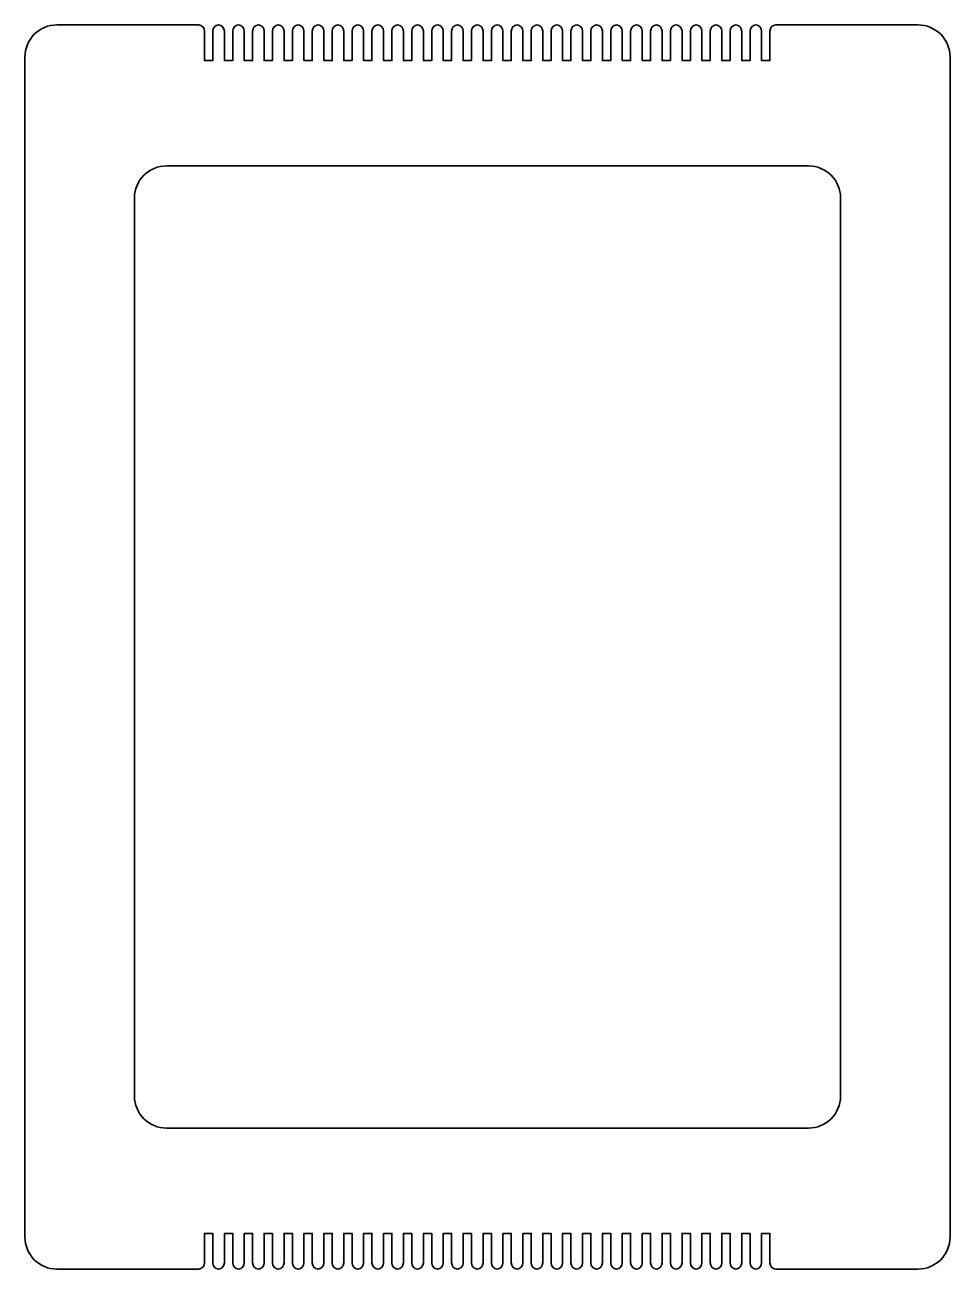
# Model space of a CAD drawing. Header units: millimetres. Extents: x 0 to 297, y 11 to 409.
import ezdxf

# ---------------------------------------------------------------- set-up
doc = ezdxf.new("R2010")
doc.units = ezdxf.units.MM
doc.header["$MEASUREMENT"] = 0
doc.layers.add('Layer_1', color=7, linetype='Continuous', lineweight=0)

msp = doc.modelspace()

# ---------------------------------------------------------------- linework, layer by layer
at = {"layer": 'Layer_1', "color": 4, "lineweight": 35, "true_color": 0x00ffff}
for points, knots in [([(286.41, 409.44), (286.41, 409.44), (241.01, 409.44), (241.01, 409.44), (241.01, 409.44), (240.84, 409.44), (240.84, 409.44), (239.81, 409.44), (238.99, 408.52), (238.99, 407.39), (238.99, 407.39), (238.99, 398), (238.99, 398), (238.99, 398), (236.32, 398), (236.32, 398), (236.32, 398), (236.32, 407.39), (236.32, 407.39), (236.32, 408.52), (235.49, 409.44), (234.46, 409.44), (233.44, 409.44), (232.61, 408.52), (232.61, 407.39), (232.61, 407.39), (232.61, 398), (232.61, 398), (232.61, 398), (229.94, 398), (229.94, 398), (229.94, 398), (229.94, 407.39), (229.94, 407.39), (229.94, 408.52), (229.12, 409.44), (228.09, 409.44), (227.07, 409.44), (226.24, 408.52), (226.24, 407.39), (226.24, 407.39), (226.24, 398), (226.24, 398), (226.24, 398), (223.57, 398), (223.57, 398), (223.57, 398), (223.57, 407.39), (223.57, 407.39), (223.57, 408.52), (222.74, 409.44), (221.72, 409.44), (220.69, 409.44), (219.87, 408.52), (219.87, 407.39), (219.87, 407.39), (219.87, 398), (219.87, 398), (219.87, 398), (217.19, 398), (217.19, 398), (217.19, 398), (217.19, 407.39), (217.19, 407.39), (217.19, 408.52), (216.37, 409.44), (215.34, 409.44), (214.32, 409.44), (213.49, 408.52), (213.49, 407.39), (213.49, 407.39), (213.49, 398), (213.49, 398), (213.49, 398), (210.82, 398), (210.82, 398), (210.82, 398), (210.82, 407.39), (210.82, 407.39), (210.82, 408.52), (210, 409.44), (208.97, 409.44), (207.95, 409.44), (207.12, 408.52), (207.12, 407.39), (207.12, 407.39), (207.12, 398), (207.12, 398), (207.12, 398), (204.45, 398), (204.45, 398), (204.45, 398), (204.45, 407.39), (204.45, 407.39), (204.45, 408.52), (203.62, 409.44), (202.6, 409.44), (201.57, 409.44), (200.75, 408.52), (200.75, 407.39), (200.75, 407.39), (200.75, 398), (200.75, 398), (200.75, 398), (198.07, 398), (198.07, 398), (198.07, 398), (198.07, 407.39), (198.07, 407.39), (198.07, 408.52), (197.25, 409.44), (196.22, 409.44), (195.2, 409.44), (194.37, 408.52), (194.37, 407.39), (194.37, 407.39), (194.37, 398), (194.37, 398), (194.37, 398), (191.7, 398), (191.7, 398), (191.7, 398), (191.7, 407.39), (191.7, 407.39), (191.7, 408.52), (190.88, 409.44), (189.85, 409.44), (188.83, 409.44), (188, 408.52), (188, 407.39), (188, 407.39), (188, 398), (188, 398), (188, 398), (185.33, 398), (185.33, 398), (185.33, 398), (185.33, 407.39), (185.33, 407.39), (185.33, 408.52), (184.5, 409.44), (183.48, 409.44), (182.45, 409.44), (181.63, 408.52), (181.63, 407.39), (181.63, 407.39), (181.63, 398), (181.63, 398), (181.63, 398), (178.96, 398), (178.96, 398), (178.96, 398), (178.96, 407.39), (178.96, 407.39), (178.96, 408.52), (178.13, 409.44), (177.1, 409.44), (176.08, 409.44), (175.25, 408.52), (175.25, 407.39), (175.25, 407.39), (175.25, 398), (175.25, 398), (175.25, 398), (172.58, 398), (172.58, 398), (172.58, 398), (172.58, 407.39), (172.58, 407.39), (172.58, 408.52), (171.76, 409.44), (170.73, 409.44), (169.71, 409.44), (168.88, 408.52), (168.88, 407.39), (168.88, 407.39), (168.88, 398), (168.88, 398), (168.88, 398), (166.21, 398), (166.21, 398), (166.21, 398), (166.21, 407.39), (166.21, 407.39), (166.21, 408.52), (165.38, 409.44), (164.36, 409.44), (163.33, 409.44), (162.51, 408.52), (162.51, 407.39), (162.51, 407.39), (162.51, 398), (162.51, 398), (162.51, 398), (159.84, 398), (159.84, 398), (159.84, 398), (159.84, 407.39), (159.84, 407.39), (159.84, 408.52), (159.01, 409.44), (157.98, 409.44), (156.96, 409.44), (156.13, 408.52), (156.13, 407.39), (156.13, 407.39), (156.13, 398), (156.13, 398), (156.13, 398), (153.46, 398), (153.46, 398), (153.46, 398), (153.46, 407.39), (153.46, 407.39), (153.46, 408.52), (152.64, 409.44), (151.61, 409.44), (150.59, 409.44), (149.76, 408.52), (149.76, 407.39), (149.76, 407.39), (149.76, 398), (149.76, 398), (149.76, 398), (147.09, 398), (147.09, 398), (147.09, 398), (147.09, 407.39), (147.09, 407.39), (147.09, 408.52), (146.26, 409.44), (145.24, 409.44), (144.21, 409.44), (143.39, 408.52), (143.39, 407.39), (143.39, 407.39), (143.39, 398), (143.39, 398), (143.39, 398), (140.71, 398), (140.71, 398), (140.71, 398), (140.71, 407.39), (140.71, 407.39), (140.71, 408.52), (139.89, 409.44), (138.86, 409.44), (137.84, 409.44), (137.01, 408.52), (137.01, 407.39), (137.01, 407.39), (137.01, 398), (137.01, 398), (137.01, 398), (134.34, 398), (134.34, 398), (134.34, 398), (134.34, 407.39), (134.34, 407.39), (134.34, 408.52), (133.52, 409.44), (132.49, 409.44), (131.47, 409.44), (130.64, 408.52), (130.64, 407.39), (130.64, 407.39), (130.64, 398), (130.64, 398), (130.64, 398), (127.97, 398), (127.97, 398), (127.97, 398), (127.97, 407.39), (127.97, 407.39), (127.97, 408.52), (127.14, 409.44), (126.12, 409.44), (125.09, 409.44), (124.27, 408.52), (124.27, 407.39), (124.27, 407.39), (124.27, 398), (124.27, 398), (124.27, 398), (121.59, 398), (121.59, 398), (121.59, 398), (121.59, 407.39), (121.59, 407.39), (121.59, 408.52), (120.77, 409.44), (119.74, 409.44), (118.72, 409.44), (117.89, 408.52), (117.89, 407.39), (117.89, 407.39), (117.89, 398), (117.89, 398), (117.89, 398), (115.22, 398), (115.22, 398), (115.22, 398), (115.22, 407.39), (115.22, 407.39), (115.22, 408.52), (114.4, 409.44), (113.37, 409.44), (112.35, 409.44), (111.52, 408.52), (111.52, 407.39), (111.52, 407.39), (111.52, 398), (111.52, 398), (111.52, 398), (108.85, 398), (108.85, 398), (108.85, 398), (108.85, 407.39), (108.85, 407.39), (108.85, 408.52), (108.02, 409.44), (107, 409.44), (105.97, 409.44), (105.15, 408.52), (105.15, 407.39), (105.15, 407.39), (105.15, 398), (105.15, 398), (105.15, 398), (102.47, 398), (102.47, 398), (102.47, 398), (102.47, 407.39), (102.47, 407.39), (102.47, 408.52), (101.65, 409.44), (100.62, 409.44), (99.6, 409.44), (98.77, 408.52), (98.77, 407.39), (98.77, 407.39), (98.77, 398), (98.77, 398), (98.77, 398), (96.1, 398), (96.1, 398), (96.1, 398), (96.1, 407.39), (96.1, 407.39), (96.1, 408.52), (95.28, 409.44), (94.25, 409.44), (93.23, 409.44), (92.4, 408.52), (92.4, 407.39), (92.4, 407.39), (92.4, 398), (92.4, 398), (92.4, 398), (89.73, 398), (89.73, 398), (89.73, 398), (89.73, 407.39), (89.73, 407.39), (89.73, 408.52), (88.9, 409.44), (87.88, 409.44), (86.85, 409.44), (86.03, 408.52), (86.03, 407.39), (86.03, 407.39), (86.03, 398), (86.03, 398), (86.03, 398), (83.35, 398), (83.35, 398), (83.35, 398), (83.35, 407.39), (83.35, 407.39), (83.35, 408.52), (82.53, 409.44), (81.5, 409.44), (80.48, 409.44), (79.65, 408.52), (79.65, 407.39), (79.65, 407.39), (79.65, 398), (79.65, 398), (79.65, 398), (76.98, 398), (76.98, 398), (76.98, 398), (76.98, 407.39), (76.98, 407.39), (76.98, 408.52), (76.16, 409.44), (75.13, 409.44), (74.11, 409.44), (73.28, 408.52), (73.28, 407.39), (73.28, 407.39), (73.28, 398), (73.28, 398), (73.28, 398), (70.61, 398), (70.61, 398), (70.61, 398), (70.61, 407.39), (70.61, 407.39), (70.61, 408.52), (69.78, 409.44), (68.76, 409.44), (67.73, 409.44), (66.91, 408.52), (66.91, 407.39), (66.91, 407.39), (66.91, 398), (66.91, 398), (66.91, 398), (64.23, 398), (64.23, 398), (64.23, 398), (64.23, 407.39), (64.23, 407.39), (64.23, 408.52), (63.41, 409.44), (62.38, 409.44), (61.36, 409.44), (60.53, 408.52), (60.53, 407.39), (60.53, 407.39), (60.53, 398), (60.53, 398), (60.53, 398), (57.86, 398), (57.86, 398), (57.86, 398), (57.86, 407.39), (57.86, 407.39), (57.86, 408.52), (57.04, 409.44), (56.01, 409.44), (56.01, 409.44), (10.62, 409.44), (10.62, 409.44), (4.93, 409.44), (0.35, 404.86), (0.35, 399.16), (0.35, 399.16), (0.35, 21), (0.35, 21), (0.35, 15.3), (4.93, 10.72), (10.62, 10.72), (10.62, 10.72), (56.01, 10.72), (56.01, 10.72), (57.04, 10.72), (57.86, 11.63), (57.86, 12.77), (57.86, 12.77), (57.86, 22.16), (57.86, 22.16), (57.86, 22.16), (60.53, 22.16), (60.53, 22.16), (60.53, 22.16), (60.53, 12.77), (60.53, 12.77), (60.53, 11.63), (61.36, 10.72), (62.38, 10.72), (63.41, 10.72), (64.23, 11.63), (64.23, 12.77), (64.23, 12.77), (64.23, 22.16), (64.23, 22.16), (64.23, 22.16), (66.91, 22.16), (66.91, 22.16), (66.91, 22.16), (66.91, 12.77), (66.91, 12.77), (66.91, 11.63), (67.73, 10.72), (68.76, 10.72), (69.78, 10.72), (70.61, 11.63), (70.61, 12.77), (70.61, 12.77), (70.61, 22.16), (70.61, 22.16), (70.61, 22.16), (73.28, 22.16), (73.28, 22.16), (73.28, 22.16), (73.28, 12.77), (73.28, 12.77), (73.28, 11.63), (74.11, 10.72), (75.13, 10.72), (76.16, 10.72), (76.98, 11.63), (76.98, 12.77), (76.98, 12.77), (76.98, 22.16), (76.98, 22.16), (76.98, 22.16), (79.65, 22.16), (79.65, 22.16), (79.65, 22.16), (79.65, 12.77), (79.65, 12.77), (79.65, 11.63), (80.48, 10.72), (81.5, 10.72), (82.53, 10.72), (83.35, 11.63), (83.35, 12.77), (83.35, 12.77), (83.35, 22.16), (83.35, 22.16), (83.35, 22.16), (86.03, 22.16), (86.03, 22.16), (86.03, 22.16), (86.03, 12.77), (86.03, 12.77), (86.03, 11.63), (86.85, 10.72), (87.88, 10.72), (88.9, 10.72), (89.73, 11.63), (89.73, 12.77), (89.73, 12.77), (89.73, 22.16), (89.73, 22.16), (89.73, 22.16), (92.4, 22.16), (92.4, 22.16), (92.4, 22.16), (92.4, 12.77), (92.4, 12.77), (92.4, 11.63), (93.23, 10.72), (94.25, 10.72), (95.28, 10.72), (96.1, 11.63), (96.1, 12.77), (96.1, 12.77), (96.1, 22.16), (96.1, 22.16), (96.1, 22.16), (98.77, 22.16), (98.77, 22.16), (98.77, 22.16), (98.77, 12.77), (98.77, 12.77), (98.77, 11.63), (99.6, 10.72), (100.62, 10.72), (101.65, 10.72), (102.47, 11.63), (102.47, 12.77), (102.47, 12.77), (102.47, 22.16), (102.47, 22.16), (102.47, 22.16), (105.15, 22.16), (105.15, 22.16), (105.15, 22.16), (105.15, 12.77), (105.15, 12.77), (105.15, 11.63), (105.97, 10.72), (107, 10.72), (108.02, 10.72), (108.85, 11.63), (108.85, 12.77), (108.85, 12.77), (108.85, 22.16), (108.85, 22.16), (108.85, 22.16), (111.52, 22.16), (111.52, 22.16), (111.52, 22.16), (111.52, 12.77), (111.52, 12.77), (111.52, 11.63), (112.35, 10.72), (113.37, 10.72), (114.4, 10.72), (115.22, 11.63), (115.22, 12.77), (115.22, 12.77), (115.22, 22.16), (115.22, 22.16), (115.22, 22.16), (117.89, 22.16), (117.89, 22.16), (117.89, 22.16), (117.89, 12.77), (117.89, 12.77), (117.89, 11.63), (118.72, 10.72), (119.74, 10.72), (120.77, 10.72), (121.59, 11.63), (121.59, 12.77), (121.59, 12.77), (121.59, 22.16), (121.59, 22.16), (121.59, 22.16), (124.27, 22.16), (124.27, 22.16), (124.27, 22.16), (124.27, 12.77), (124.27, 12.77), (124.27, 11.63), (125.09, 10.72), (126.12, 10.72), (127.14, 10.72), (127.97, 11.63), (127.97, 12.77), (127.97, 12.77), (127.97, 22.16), (127.97, 22.16), (127.97, 22.16), (130.64, 22.16), (130.64, 22.16), (130.64, 22.16), (130.64, 12.77), (130.64, 12.77), (130.64, 11.63), (131.47, 10.72), (132.49, 10.72), (133.52, 10.72), (134.34, 11.63), (134.34, 12.77), (134.34, 12.77), (134.34, 22.16), (134.34, 22.16), (134.34, 22.16), (137.01, 22.16), (137.01, 22.16), (137.01, 22.16), (137.01, 12.77), (137.01, 12.77), (137.01, 11.63), (137.84, 10.72), (138.86, 10.72), (139.89, 10.72), (140.71, 11.63), (140.71, 12.77), (140.71, 12.77), (140.71, 22.16), (140.71, 22.16), (140.71, 22.16), (143.39, 22.16), (143.39, 22.16), (143.39, 22.16), (143.39, 12.77), (143.39, 12.77), (143.39, 11.63), (144.21, 10.72), (145.24, 10.72), (146.26, 10.72), (147.09, 11.63), (147.09, 12.77), (147.09, 12.77), (147.09, 22.16), (147.09, 22.16), (147.09, 22.16), (149.76, 22.16), (149.76, 22.16), (149.76, 22.16), (149.76, 12.77), (149.76, 12.77), (149.76, 11.63), (150.59, 10.72), (151.61, 10.72), (152.64, 10.72), (153.46, 11.63), (153.46, 12.77), (153.46, 12.77), (153.46, 22.16), (153.46, 22.16), (153.46, 22.16), (156.13, 22.16), (156.13, 22.16), (156.13, 22.16), (156.13, 12.77), (156.13, 12.77), (156.13, 11.63), (156.96, 10.72), (157.98, 10.72), (159.01, 10.72), (159.84, 11.63), (159.84, 12.77), (159.84, 12.77), (159.84, 22.16), (159.84, 22.16), (159.84, 22.16), (162.51, 22.16), (162.51, 22.16), (162.51, 22.16), (162.51, 12.77), (162.51, 12.77), (162.51, 11.63), (163.33, 10.72), (164.36, 10.72), (165.38, 10.72), (166.21, 11.63), (166.21, 12.77), (166.21, 12.77), (166.21, 22.16), (166.21, 22.16), (166.21, 22.16), (168.88, 22.16), (168.88, 22.16), (168.88, 22.16), (168.88, 12.77), (168.88, 12.77), (168.88, 11.63), (169.71, 10.72), (170.73, 10.72), (171.76, 10.72), (172.58, 11.63), (172.58, 12.77), (172.58, 12.77), (172.58, 22.16), (172.58, 22.16), (172.58, 22.16), (175.25, 22.16), (175.25, 22.16), (175.25, 22.16), (175.25, 12.77), (175.25, 12.77), (175.25, 11.63), (176.08, 10.72), (177.1, 10.72), (178.13, 10.72), (178.96, 11.63), (178.96, 12.77), (178.96, 12.77), (178.96, 22.16), (178.96, 22.16), (178.96, 22.16), (181.63, 22.16), (181.63, 22.16), (181.63, 22.16), (181.63, 12.77), (181.63, 12.77), (181.63, 11.63), (182.45, 10.72), (183.48, 10.72), (184.5, 10.72), (185.33, 11.63), (185.33, 12.77), (185.33, 12.77), (185.33, 22.16), (185.33, 22.16), (185.33, 22.16), (188, 22.16), (188, 22.16), (188, 22.16), (188, 12.77), (188, 12.77), (188, 11.63), (188.83, 10.72), (189.85, 10.72), (190.88, 10.72), (191.7, 11.63), (191.7, 12.77), (191.7, 12.77), (191.7, 22.16), (191.7, 22.16), (191.7, 22.16), (194.37, 22.16), (194.37, 22.16), (194.37, 22.16), (194.37, 12.77), (194.37, 12.77), (194.37, 11.63), (195.2, 10.72), (196.22, 10.72), (197.25, 10.72), (198.07, 11.63), (198.07, 12.77), (198.07, 12.77), (198.07, 22.16), (198.07, 22.16), (198.07, 22.16), (200.75, 22.16), (200.75, 22.16), (200.75, 22.16), (200.75, 12.77), (200.75, 12.77), (200.75, 11.63), (201.57, 10.72), (202.6, 10.72), (203.62, 10.72), (204.45, 11.63), (204.45, 12.77), (204.45, 12.77), (204.45, 22.16), (204.45, 22.16), (204.45, 22.16), (207.12, 22.16), (207.12, 22.16), (207.12, 22.16), (207.12, 12.77), (207.12, 12.77), (207.12, 11.63), (207.95, 10.72), (208.97, 10.72), (210, 10.72), (210.82, 11.63), (210.82, 12.77), (210.82, 12.77), (210.82, 22.16), (210.82, 22.16), (210.82, 22.16), (213.49, 22.16), (213.49, 22.16), (213.49, 22.16), (213.49, 12.77), (213.49, 12.77), (213.49, 11.63), (214.32, 10.72), (215.34, 10.72), (216.37, 10.72), (217.19, 11.63), (217.19, 12.77), (217.19, 12.77), (217.19, 22.16), (217.19, 22.16), (217.19, 22.16), (219.87, 22.16), (219.87, 22.16), (219.87, 22.16), (219.87, 12.77), (219.87, 12.77), (219.87, 11.63), (220.69, 10.72), (221.72, 10.72), (222.74, 10.72), (223.57, 11.63), (223.57, 12.77), (223.57, 12.77), (223.57, 22.16), (223.57, 22.16), (223.57, 22.16), (226.24, 22.16), (226.24, 22.16), (226.24, 22.16), (226.24, 12.77), (226.24, 12.77), (226.24, 11.63), (227.07, 10.72), (228.09, 10.72), (229.12, 10.72), (229.94, 11.63), (229.94, 12.77), (229.94, 12.77), (229.94, 22.16), (229.94, 22.16), (229.94, 22.16), (232.61, 22.16), (232.61, 22.16), (232.61, 22.16), (232.61, 12.77), (232.61, 12.77), (232.61, 11.63), (233.44, 10.72), (234.46, 10.72), (235.49, 10.72), (236.32, 11.63), (236.32, 12.77), (236.32, 12.77), (236.32, 22.16), (236.32, 22.16), (236.32, 22.16), (238.99, 22.16), (238.99, 22.16), (238.99, 22.16), (238.99, 12.77), (238.99, 12.77), (238.99, 11.63), (239.81, 10.72), (240.84, 10.72), (240.84, 10.72), (241.01, 10.72), (241.01, 10.72), (241.01, 10.72), (286.41, 10.72), (286.41, 10.72), (292.11, 10.72), (296.69, 15.3), (296.69, 21), (296.69, 21), (296.69, 399.16), (296.69, 399.16), (296.69, 404.86), (292.11, 409.44), (286.41, 409.44)], [0, 0, 0, 0, 1, 1, 1, 2, 2, 2, 3, 3, 3, 4, 4, 4, 5, 5, 5, 6, 6, 6, 7, 7, 7, 8, 8, 8, 9, 9, 9, 10, 10, 10, 11, 11, 11, 12, 12, 12, 13, 13, 13, 14, 14, 14, 15, 15, 15, 16, 16, 16, 17, 17, 17, 18, 18, 18, 19, 19, 19, 20, 20, 20, 21, 21, 21, 22, 22, 22, 23, 23, 23, 24, 24, 24, 25, 25, 25, 26, 26, 26, 27, 27, 27, 28, 28, 28, 29, 29, 29, 30, 30, 30, 31, 31, 31, 32, 32, 32, 33, 33, 33, 34, 34, 34, 35, 35, 35, 36, 36, 36, 37, 37, 37, 38, 38, 38, 39, 39, 39, 40, 40, 40, 41, 41, 41, 42, 42, 42, 43, 43, 43, 44, 44, 44, 45, 45, 45, 46, 46, 46, 47, 47, 47, 48, 48, 48, 49, 49, 49, 50, 50, 50, 51, 51, 51, 52, 52, 52, 53, 53, 53, 54, 54, 54, 55, 55, 55, 56, 56, 56, 57, 57, 57, 58, 58, 58, 59, 59, 59, 60, 60, 60, 61, 61, 61, 62, 62, 62, 63, 63, 63, 64, 64, 64, 65, 65, 65, 66, 66, 66, 67, 67, 67, 68, 68, 68, 69, 69, 69, 70, 70, 70, 71, 71, 71, 72, 72, 72, 73, 73, 73, 74, 74, 74, 75, 75, 75, 76, 76, 76, 77, 77, 77, 78, 78, 78, 79, 79, 79, 80, 80, 80, 81, 81, 81, 82, 82, 82, 83, 83, 83, 84, 84, 84, 85, 85, 85, 86, 86, 86, 87, 87, 87, 88, 88, 88, 89, 89, 89, 90, 90, 90, 91, 91, 91, 92, 92, 92, 93, 93, 93, 94, 94, 94, 95, 95, 95, 96, 96, 96, 97, 97, 97, 98, 98, 98, 99, 99, 99, 100, 100, 100, 101, 101, 101, 102, 102, 102, 103, 103, 103, 104, 104, 104, 105, 105, 105, 106, 106, 106, 107, 107, 107, 108, 108, 108, 109, 109, 109, 110, 110, 110, 111, 111, 111, 112, 112, 112, 113, 113, 113, 114, 114, 114, 115, 115, 115, 116, 116, 116, 117, 117, 117, 118, 118, 118, 119, 119, 119, 120, 120, 120, 121, 121, 121, 122, 122, 122, 123, 123, 123, 124, 124, 124, 125, 125, 125, 126, 126, 126, 127, 127, 127, 128, 128, 128, 129, 129, 129, 130, 130, 130, 131, 131, 131, 132, 132, 132, 133, 133, 133, 134, 134, 134, 135, 135, 135, 136, 136, 136, 137, 137, 137, 138, 138, 138, 139, 139, 139, 140, 140, 140, 141, 141, 141, 142, 142, 142, 143, 143, 143, 144, 144, 144, 145, 145, 145, 146, 146, 146, 147, 147, 147, 148, 148, 148, 149, 149, 149, 150, 150, 150, 151, 151, 151, 152, 152, 152, 153, 153, 153, 154, 154, 154, 155, 155, 155, 156, 156, 156, 157, 157, 157, 158, 158, 158, 159, 159, 159, 160, 160, 160, 161, 161, 161, 162, 162, 162, 163, 163, 163, 164, 164, 164, 165, 165, 165, 166, 166, 166, 167, 167, 167, 168, 168, 168, 169, 169, 169, 170, 170, 170, 171, 171, 171, 172, 172, 172, 173, 173, 173, 174, 174, 174, 175, 175, 175, 176, 176, 176, 177, 177, 177, 178, 178, 178, 179, 179, 179, 180, 180, 180, 181, 181, 181, 182, 182, 182, 183, 183, 183, 184, 184, 184, 185, 185, 185, 186, 186, 186, 187, 187, 187, 188, 188, 188, 189, 189, 189, 190, 190, 190, 191, 191, 191, 192, 192, 192, 193, 193, 193, 194, 194, 194, 195, 195, 195, 196, 196, 196, 197, 197, 197, 198, 198, 198, 199, 199, 199, 200, 200, 200, 201, 201, 201, 202, 202, 202, 203, 203, 203, 204, 204, 204, 205, 205, 205, 206, 206, 206, 207, 207, 207, 208, 208, 208, 209, 209, 209, 210, 210, 210, 211, 211, 211, 212, 212, 212, 213, 213, 213, 214, 214, 214, 215, 215, 215, 216, 216, 216, 217, 217, 217, 218, 218, 218, 219, 219, 219, 220, 220, 220, 221, 221, 221, 222, 222, 222, 223, 223, 223, 224, 224, 224, 225, 225, 225, 226, 226, 226, 227, 227, 227, 228, 228, 228, 229, 229, 229, 230, 230, 230, 231, 231, 231, 232, 232, 232, 233, 233, 233, 234, 234, 234, 235, 235, 235, 236, 236, 236, 237, 237, 237, 238, 238, 238, 239, 239, 239, 240, 240, 240, 241, 241, 241, 242, 242, 242, 243, 243, 243, 244, 244, 244, 245, 245, 245, 246, 246, 246, 247, 247, 247, 248, 248, 248, 249, 249, 249, 250, 250, 250, 251, 251, 251, 252, 252, 252, 253, 253, 253, 254, 254, 254, 255, 255, 255, 256, 256, 256, 257, 257, 257, 258, 258, 258, 259, 259, 259, 260, 260, 260, 261, 261, 261, 262, 262, 262, 263, 263, 263, 264, 264, 264, 265, 265, 265, 266, 266, 266, 267, 267, 267, 268, 268, 268, 269, 269, 269, 270, 270, 270, 271, 271, 271, 272, 272, 272, 273, 273, 273, 274, 274, 274, 275, 275, 275, 276, 276, 276, 277, 277, 277, 278, 278, 278, 279, 279, 279, 280, 280, 280, 281, 281, 281, 282, 282, 282, 283, 283, 283, 284, 284, 284, 285, 285, 285, 286, 286, 286, 287, 287, 287, 288, 288, 288, 289, 289, 289, 290, 290, 290, 291, 291, 291, 292, 292, 292, 293, 293, 293, 294, 294, 294, 295, 295, 295, 296, 296, 296, 297, 297, 297, 298, 298, 298, 299, 299, 299, 300, 300, 300, 301, 301, 301, 302, 302, 302, 302]), ([(261.59, 66.18), (261.59, 60.48), (257, 55.9), (251.31, 55.9), (251.31, 55.9), (45.73, 55.9), (45.73, 55.9), (40.04, 55.9), (35.45, 60.48), (35.45, 66.18), (35.45, 66.18), (35.45, 353.98), (35.45, 353.98), (35.45, 359.68), (40.04, 364.26), (45.73, 364.26), (45.73, 364.26), (251.31, 364.26), (251.31, 364.26), (257, 364.26), (261.59, 359.68), (261.59, 353.98), (261.59, 353.98), (261.59, 66.18), (261.59, 66.18)], [0, 0, 0, 0, 1, 1, 1, 2, 2, 2, 3, 3, 3, 4, 4, 4, 5, 5, 5, 6, 6, 6, 7, 7, 7, 8, 8, 8, 8])]:
    msp.add_open_spline(points, degree=3, knots=knots, dxfattribs=at)

doc.saveas('drawing.dxf')
